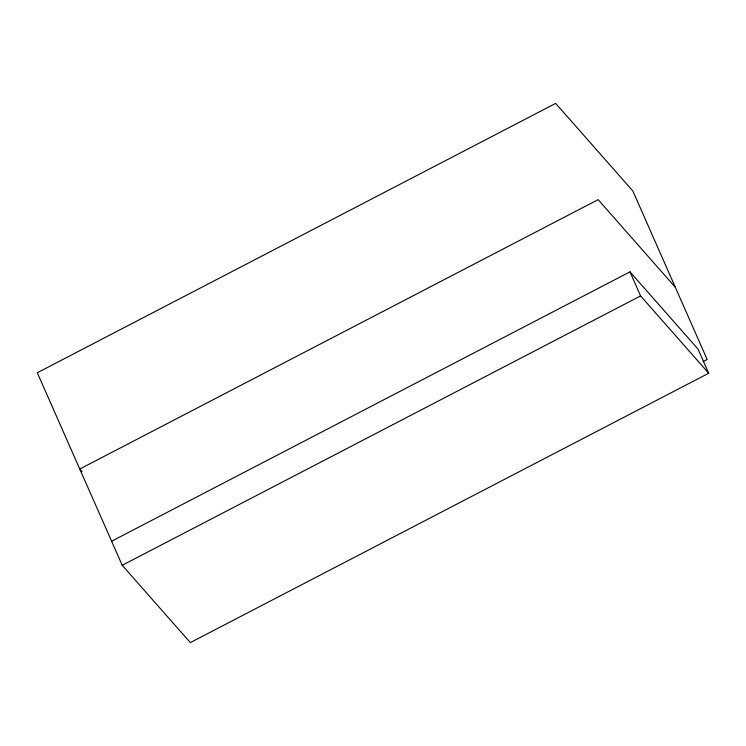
<?xml version="1.0" encoding="UTF-8"?>
<svg xmlns="http://www.w3.org/2000/svg" width="746" height="746" viewBox="0 0 746 746"><rect width="100%" height="100%" fill="white"/><g stroke="black" fill="none" stroke-linecap="round" stroke-linejoin="round"><path stroke-width="1.12" d="M111.602 541.232L629.978 271.852L698.088 349.175L708.7 373.242L190.333 642.614L122.223 565.291L37.3 372.758L555.667 103.386L632.86 191.013L707.171 359.488L703.077 361.614M122.223 565.291L640.59 295.92L708.7 373.242M675.326 287.285L598.133 199.648L79.757 469.029L82.051 471.631M629.978 271.852L640.59 295.92"/></g></svg>
